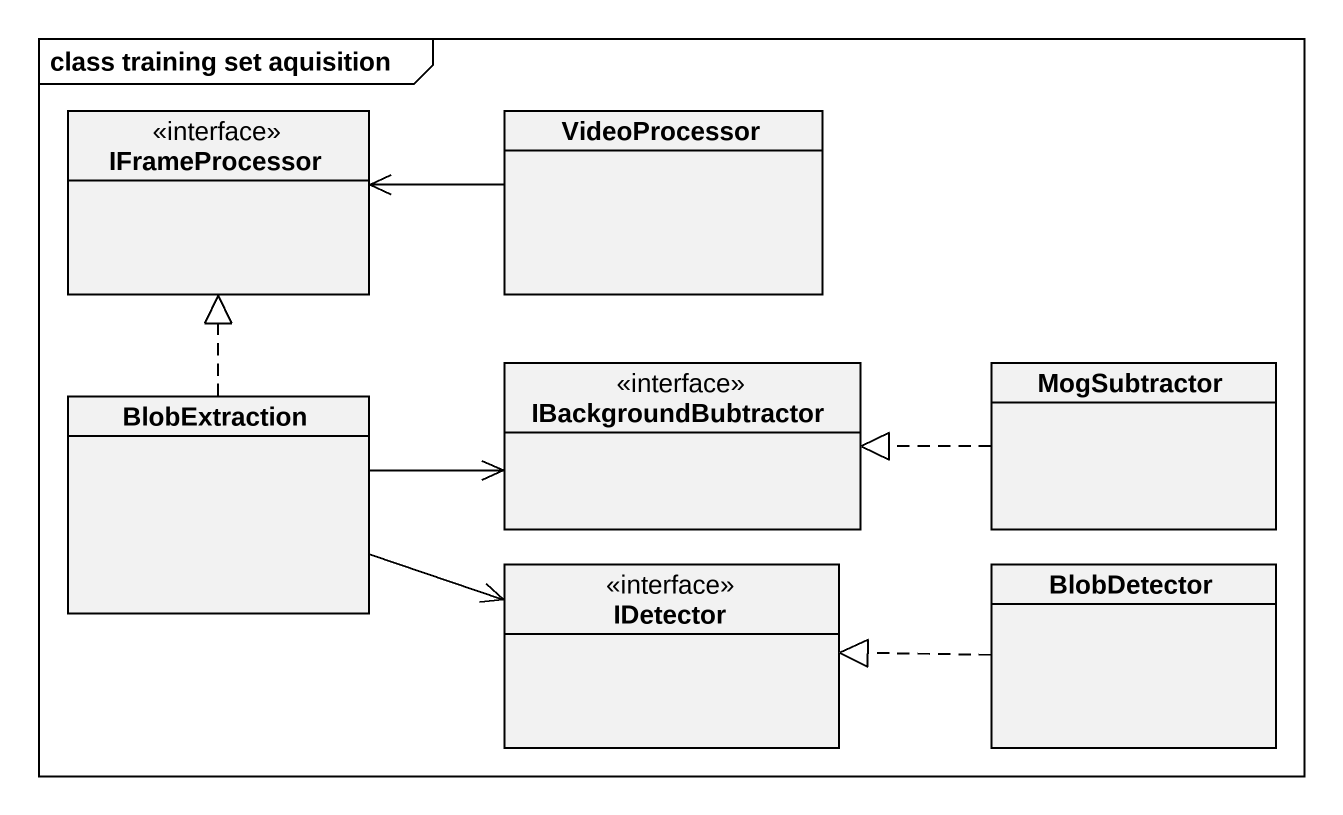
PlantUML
@startuml
mainframe class training set aquisition
hide circle
hide empty members
interface IFrameProcessor
class VideoProcessor
class BlobExtraction
interface IBackgroundBubtractor
class MogSubtractor
interface IDetector
class BlobDetector
VideoProcessor -left-> IFrameProcessor
BlobExtraction .up.|> IFrameProcessor
BlobExtraction -right-> IBackgroundBubtractor
BlobExtraction -right-> IDetector
MogSubtractor .left.|> IBackgroundBubtractor
BlobDetector .left.|> IDetector
@enduml
